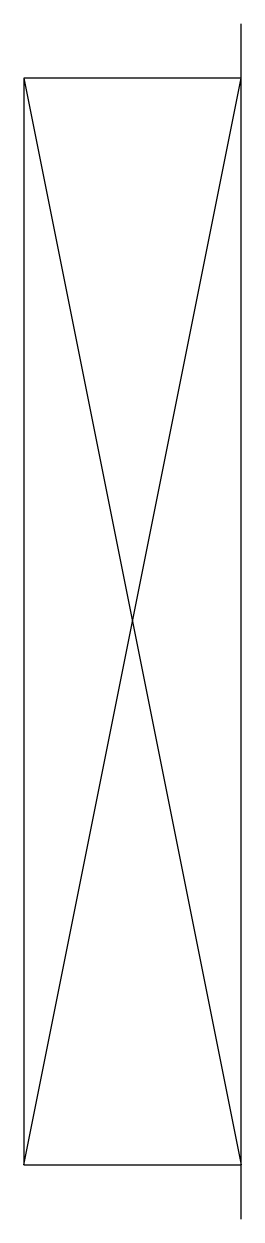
# Model space of a CAD drawing. Header units: millimetres. Extents: x -2902.587 to -2902.487, y 3742.586 to 3743.136.
import ezdxf

# ---------------------------------------------------------------- set-up
doc = ezdxf.new("R2010")
doc.units = ezdxf.units.MM
doc.layers.add('Ele_quadros', color=2, linetype='Continuous')

msp = doc.modelspace()

# ---------------------------------------------------------------- linework, layer by layer
at = {"layer": 'Ele_quadros', "color": 4}
msp.add_line((-2902.48715, 3742.58557), (-2902.48715, 3743.13557), dxfattribs=at)
at = {"layer": 'Ele_quadros', "color": 3}
for p, q in [((-2902.58715, 3743.11057), (-2902.58715, 3742.61057)), ((-2902.48715, 3743.11057), (-2902.58715, 3743.11057)), ((-2902.58715, 3742.61057), (-2902.48715, 3742.61057))]:
    msp.add_line(p, q, dxfattribs=at)
at = {"layer": 'Ele_quadros'}
for p, q in [((-2902.58715, 3742.61057), (-2902.48715, 3743.11057)), ((-2902.58715, 3743.11057), (-2902.48715, 3742.61057))]:
    msp.add_line(p, q, dxfattribs=at)

doc.saveas('drawing.dxf')
